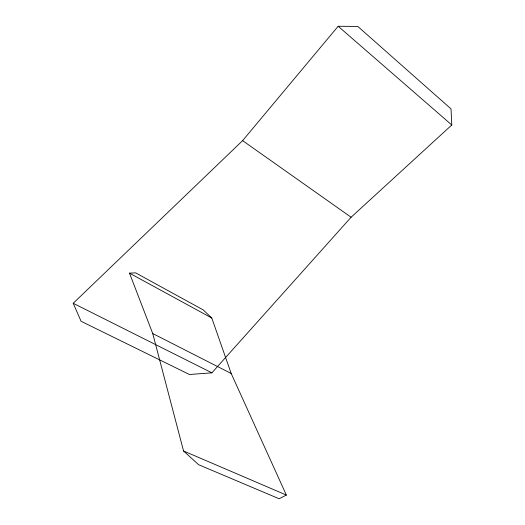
<?xml version="1.0" encoding="UTF-8"?>
<svg xmlns="http://www.w3.org/2000/svg" width="525" height="525" viewBox="0 0 525 525"><rect width="100%" height="100%" fill="white"/><g stroke="black" fill="none" stroke-linecap="round" stroke-linejoin="round"><path stroke-width="0.79" d="M242.609 140.641L338.166 26.25L357.794 26.44L451.008 108.878L451.789 124.983L351.107 217.238L211.89 372.829L189.413 374.496L81.08 321.28L73.211 303.279L242.609 140.641L351.107 217.238M286.361 495.062L279.116 498.75L198.575 464.684L183.553 450.982L152.736 333.559L129.491 273.144L135.634 272.856L203.267 309.94L211.805 318.052L231.177 373.472L286.361 495.062L183.553 450.982M73.211 303.279L211.89 372.829M152.736 333.559L231.177 373.472M129.491 273.144L211.805 318.052M338.166 26.25L451.789 124.983"/></g></svg>
